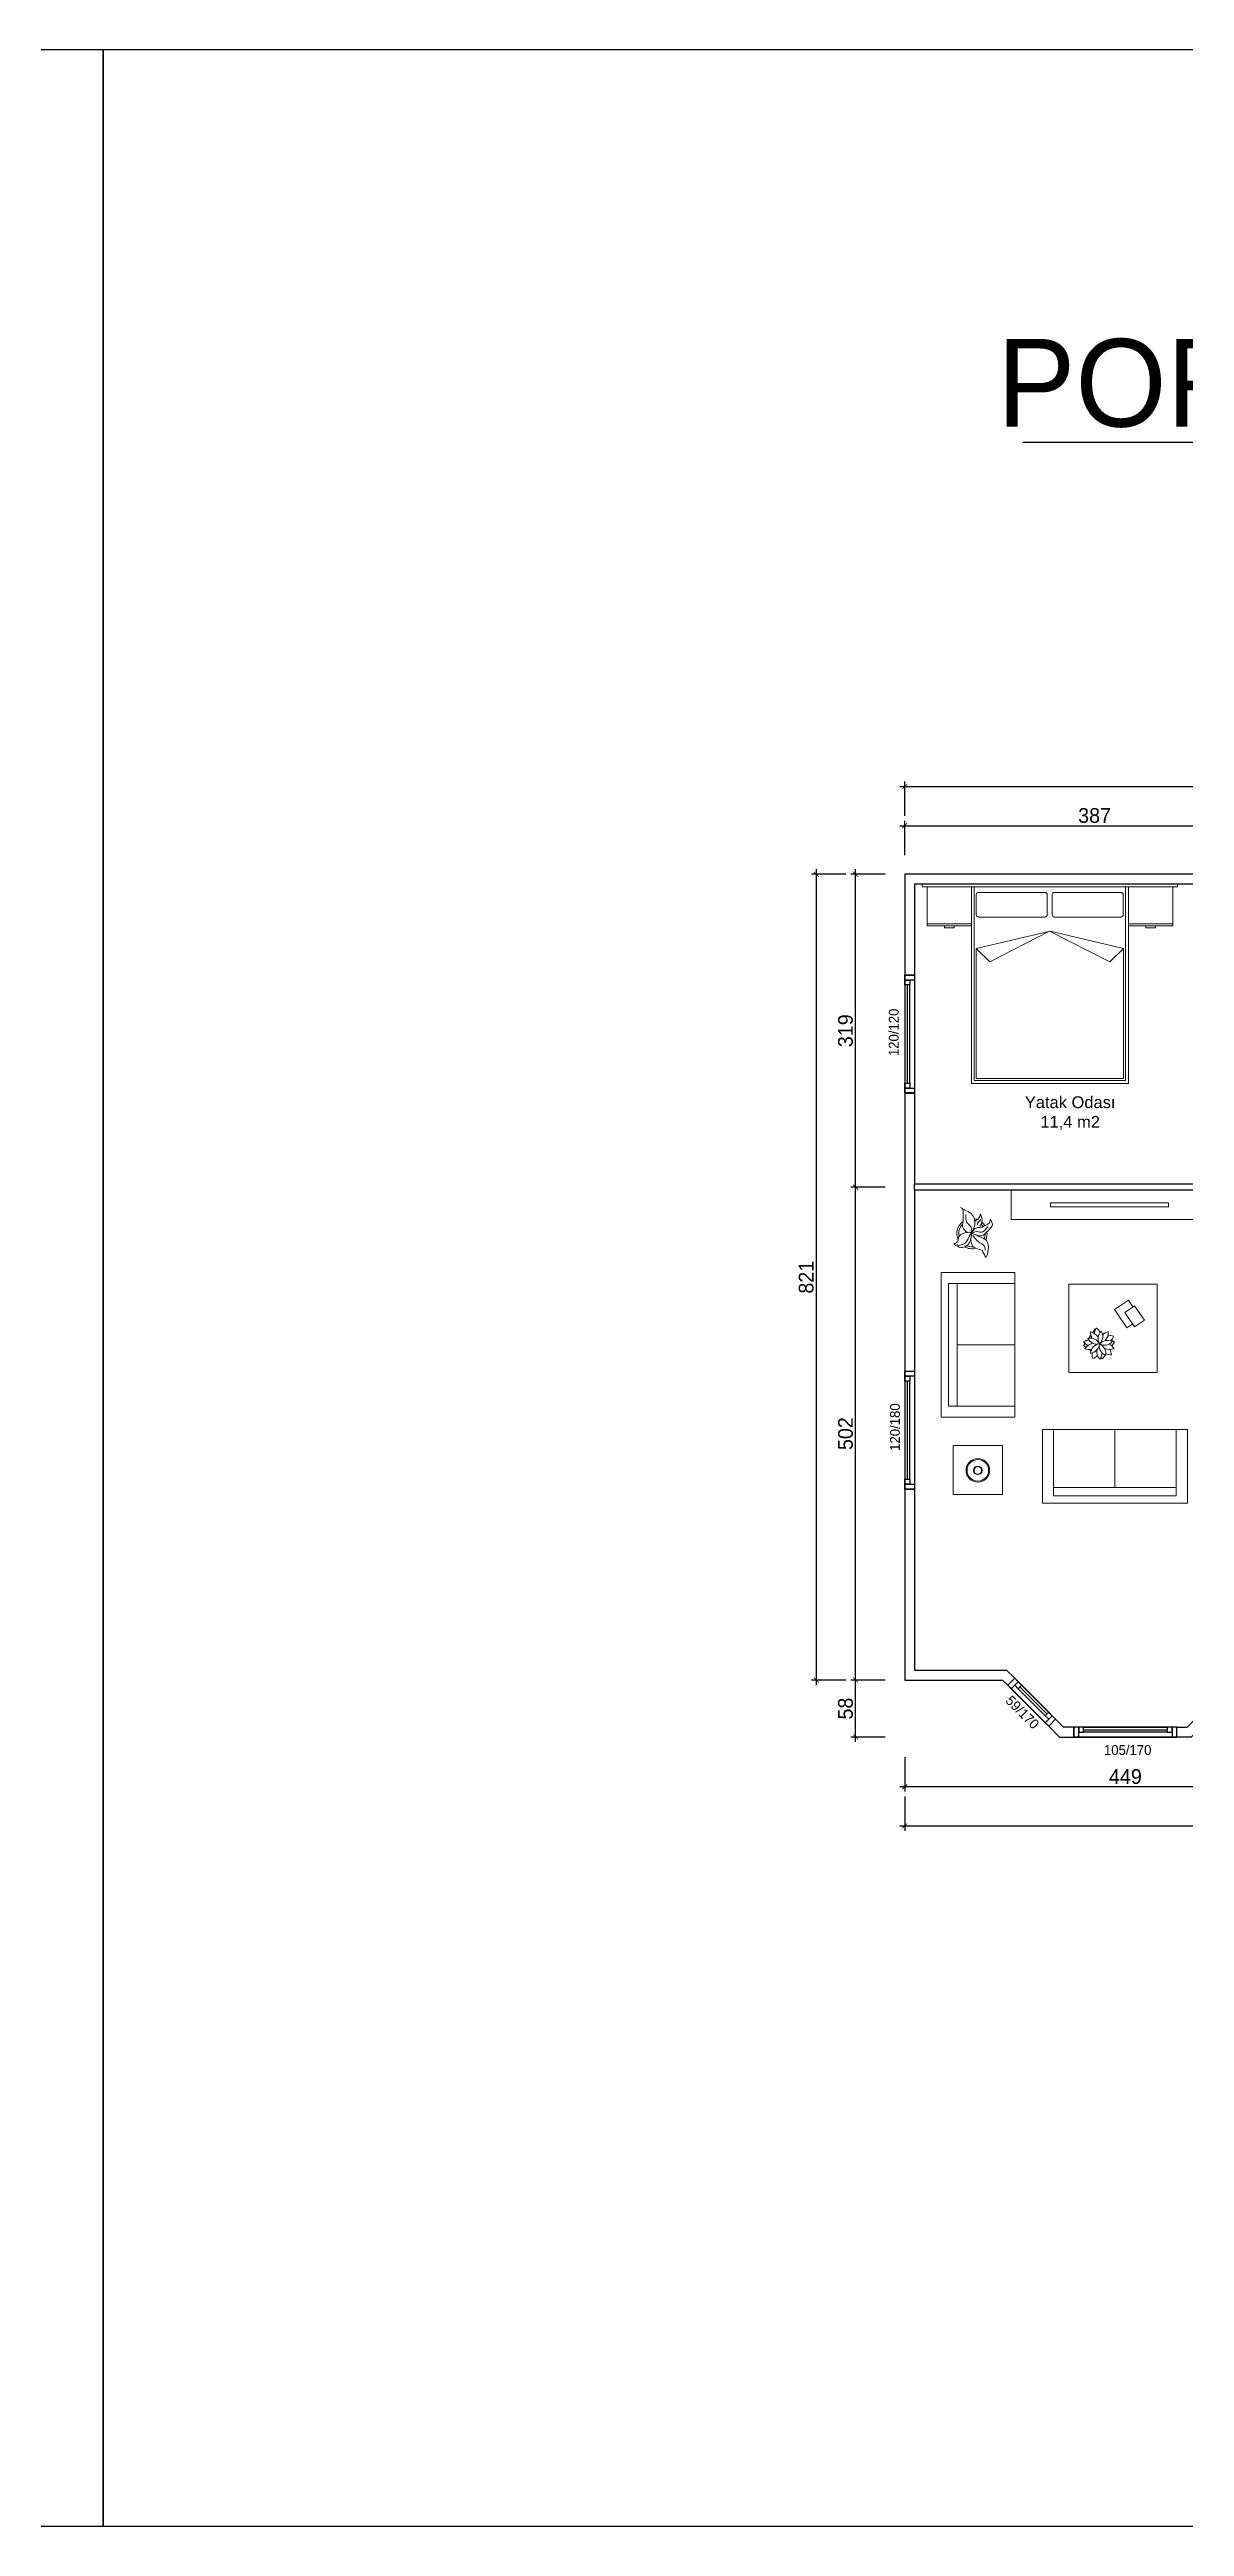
# Model space of a CAD drawing. Header units: inches. Extents: x 321 to 21697, y 7 to 6462.
# Drawn here: x 18970 to 20125, y 3113 to 5636 of the extents above; entities that cross this region are included whole.
import ezdxf

# ---------------------------------------------------------------- set-up
doc = ezdxf.new("R2010")
doc.units = ezdxf.units.IN
doc.header["$MEASUREMENT"] = 0
doc.layers.add('Pencere', color=141, linetype='Continuous')
doc.layers.add('tefris', color=8, linetype='Continuous', lineweight=5)
doc.layers.add('tefriş', color=8, linetype='Continuous', lineweight=0)
doc.styles.add('DIŞ ÖLÇÜ', font='FRAMDCN.TTF', dxfattribs={"height": 15})
doc.styles.get("Standard").update_dxf_attribs({"font": 'arial.ttf'})
doc.dimstyles.new('YAZI STİLİ', dxfattribs={"dimscale": 0.5, "dimtxt": 15, "dimasz": 10, "dimexe": 10, "dimexo": 10, "dimgap": 5, "dimtad": 1, "dimdec": 0, "dimtxsty": 'DIŞ ÖLÇÜ', "dimblk": 'ARCHTICK', "dimcen": 2.5, "dimdle": 10, "dimadec": 0, "dimazin": 0, "dimtfac": 1, "dimtdec": 0, "dimtix": 1, "dimtmove": 0, "dimatfit": 3, "dimldrblk": 'ARCHTICK', "dimfxl": 60, "dimfxlon": 1, "dimlwd": -1, "dimlwe": -1, "dimarcsym": 0})

# ---------------------------------------------------------------- blocks, each defined once
blk = doc.blocks.new('_ArchTick')
at = {"color": 0, "linetype": 'ByBlock', "const_width": 0.15}
blk.add_lwpolyline([(-0.5, -0.5), (0.5, 0.5)], dxfattribs=at)
blk = doc.blocks.new('*D522')
at = {"color": 0, "transparency": 16777216}
for p, q in [((19835.7, 4845.1), (20232.2, 4845.1)), ((19840.7, 4815.1), (19840.7, 4850.1)), ((20227.2, 4815.1), (20227.2, 4850.1))]:
    blk.add_line(p, q, dxfattribs=at)
at = {"layer": 'Defpoints', "color": 0, "transparency": 16777216}
for p in [(20227.2, 4845.1), (19840.7, 4795.7), (20227.2, 4785.7)]:
    blk.add_point(p, dxfattribs=at)
at = {"color": 0, "transparency": 16777216, "xscale": 5, "yscale": 5, "zscale": 5, "rotation": 180}
blk.add_blockref('_ArchTick', (19840.7, 4845.1), dxfattribs=at)
at = {"color": 0, "transparency": 16777216, "xscale": 5, "yscale": 5, "zscale": 5}
blk.add_blockref('_ArchTick', (20227.2, 4845.1), dxfattribs=at)
at = {"color": 0, "transparency": 16777216, "insert": (20033.9, 4855.4), "char_height": 15, "attachment_point": 5, "style": 'DIŞ ÖLÇÜ'}
blk.add_mtext('387', dxfattribs=at)
blk = doc.blocks.new('*D530')
at = {"color": 0, "transparency": 16777216}
for p, q in [((19840.7, 3896.4), (19840.7, 3861.4)), ((20289.9, 3896.4), (20289.9, 3861.4)), ((20294.9, 3866.4), (19835.7, 3866.4))]:
    blk.add_line(p, q, dxfattribs=at)
at = {"layer": 'Defpoints', "color": 0, "transparency": 16777216}
for p in [(19840.7, 3975), (20289.9, 3975), (19840.7, 3866.4)]:
    blk.add_point(p, dxfattribs=at)
at = {"color": 0, "transparency": 16777216, "xscale": 5, "yscale": 5, "zscale": 5, "rotation": 180}
blk.add_blockref('_ArchTick', (19840.7, 3866.4), dxfattribs=at)
at = {"color": 0, "transparency": 16777216, "xscale": 5, "yscale": 5, "zscale": 5}
blk.add_blockref('_ArchTick', (20289.9, 3866.4), dxfattribs=at)
at = {"color": 0, "transparency": 16777216, "insert": (20065.3, 3876.7), "char_height": 15, "attachment_point": 5, "style": 'DIŞ ÖLÇÜ'}
blk.add_mtext('449', dxfattribs=at)
blk = doc.blocks.new('*D531')
at = {"color": 0, "transparency": 16777216}
for p, q in [((19820.7, 3975), (19785.7, 3975)), ((19790.7, 3912), (19790.7, 3980)), ((19820.7, 3917), (19785.7, 3917))]:
    blk.add_line(p, q, dxfattribs=at)
at = {"layer": 'Defpoints', "color": 0, "transparency": 16777216}
for p in [(19790.7, 3975), (19940.3, 3975), (19998.3, 3917)]:
    blk.add_point(p, dxfattribs=at)
at = {"color": 0, "transparency": 16777216, "xscale": 5, "yscale": 5, "zscale": 5}
for p, rotation in [((19790.7, 3975), 90), ((19790.7, 3917), 270)]:
    blk.add_blockref('_ArchTick', p, dxfattribs=dict(at, rotation=rotation))
at = {"color": 0, "transparency": 16777216, "insert": (19780.4, 3946), "char_height": 15, "attachment_point": 5, "rotation": 90, "style": 'DIŞ ÖLÇÜ'}
blk.add_mtext('58', dxfattribs=at)
blk = doc.blocks.new('*D532')
at = {"color": 0, "transparency": 16777216}
for p, q in [((19820.7, 4477), (19785.7, 4477)), ((19790.7, 3970), (19790.7, 4482)), ((19820.7, 3975), (19785.7, 3975))]:
    blk.add_line(p, q, dxfattribs=at)
at = {"layer": 'Defpoints', "color": 0, "transparency": 16777216}
for p in [(19790.7, 4477), (19850.7, 4477), (19940.3, 3975)]:
    blk.add_point(p, dxfattribs=at)
at = {"color": 0, "transparency": 16777216, "xscale": 5, "yscale": 5, "zscale": 5}
for p, rotation in [((19790.7, 4477), 90), ((19790.7, 3975), 270)]:
    blk.add_blockref('_ArchTick', p, dxfattribs=dict(at, rotation=rotation))
at = {"color": 0, "transparency": 16777216, "insert": (19780.4, 4226), "char_height": 15, "attachment_point": 5, "rotation": 90, "style": 'DIŞ ÖLÇÜ'}
blk.add_mtext('502', dxfattribs=at)
blk = doc.blocks.new('*D533')
at = {"color": 0, "transparency": 16777216}
for p, q in [((19820.7, 4795.7), (19785.7, 4795.7)), ((19790.7, 4472), (19790.7, 4800.7)), ((19820.7, 4477), (19785.7, 4477))]:
    blk.add_line(p, q, dxfattribs=at)
at = {"layer": 'Defpoints', "color": 0, "transparency": 16777216}
for p in [(19790.7, 4795.7), (19840.7, 4795.7), (19850.7, 4477)]:
    blk.add_point(p, dxfattribs=at)
at = {"color": 0, "transparency": 16777216, "xscale": 5, "yscale": 5, "zscale": 5}
for p, rotation in [((19790.7, 4795.7), 90), ((19790.7, 4477), 270)]:
    blk.add_blockref('_ArchTick', p, dxfattribs=dict(at, rotation=rotation))
at = {"color": 0, "transparency": 16777216, "insert": (19780.4, 4636.3), "char_height": 15, "attachment_point": 5, "rotation": 90, "style": 'DIŞ ÖLÇÜ'}
blk.add_mtext('319', dxfattribs=at)
blk = doc.blocks.new('*D350')
at = {"color": 0, "transparency": 16777216}
for p, q in [((19835.7, 4885.1), (20806.9, 4885.1)), ((19840.7, 4855.1), (19840.7, 4890.1)), ((20801.9, 4855.1), (20801.9, 4890.1))]:
    blk.add_line(p, q, dxfattribs=at)
at = {"layer": 'Defpoints', "color": 0, "transparency": 16777216}
for p in [(20801.9, 4885.1), (19840.7, 4795.7), (20801.9, 4795.7)]:
    blk.add_point(p, dxfattribs=at)
at = {"color": 0, "transparency": 16777216, "xscale": 5, "yscale": 5, "zscale": 5, "rotation": 180}
blk.add_blockref('_ArchTick', (19840.7, 4885.1), dxfattribs=at)
at = {"color": 0, "transparency": 16777216, "xscale": 5, "yscale": 5, "zscale": 5}
blk.add_blockref('_ArchTick', (20801.9, 4885.1), dxfattribs=at)
at = {"color": 0, "transparency": 16777216, "insert": (20321.3, 4895.4), "char_height": 15, "attachment_point": 5, "style": 'DIŞ ÖLÇÜ'}
blk.add_mtext('961', dxfattribs=at)
blk = doc.blocks.new('*D352')
at = {"color": 0, "transparency": 16777216}
for p, q in [((19840.7, 3856.4), (19840.7, 3821.4)), ((20801.9, 3856.4), (20801.9, 3821.4)), ((20806.9, 3826.4), (19835.7, 3826.4))]:
    blk.add_line(p, q, dxfattribs=at)
at = {"layer": 'Defpoints', "color": 0, "transparency": 16777216}
for p in [(19840.7, 3975), (20801.9, 3975), (19840.7, 3826.4)]:
    blk.add_point(p, dxfattribs=at)
at = {"color": 0, "transparency": 16777216, "xscale": 5, "yscale": 5, "zscale": 5, "rotation": 180}
blk.add_blockref('_ArchTick', (19840.7, 3826.4), dxfattribs=at)
at = {"color": 0, "transparency": 16777216, "xscale": 5, "yscale": 5, "zscale": 5}
blk.add_blockref('_ArchTick', (20801.9, 3826.4), dxfattribs=at)
at = {"color": 0, "transparency": 16777216, "insert": (20321.3, 3836.7), "char_height": 15, "attachment_point": 5, "style": 'DIŞ ÖLÇÜ'}
blk.add_mtext('961', dxfattribs=at)
blk = doc.blocks.new('*D353')
at = {"color": 0, "transparency": 16777216}
for p, q in [((19780.7, 4795.7), (19745.7, 4795.7)), ((19750.7, 3970), (19750.7, 4800.7)), ((19780.7, 3975), (19745.7, 3975))]:
    blk.add_line(p, q, dxfattribs=at)
at = {"layer": 'Defpoints', "color": 0, "transparency": 16777216}
for p in [(19750.7, 4795.7), (19840.7, 4795.7), (19840.7, 3975)]:
    blk.add_point(p, dxfattribs=at)
at = {"color": 0, "transparency": 16777216, "xscale": 5, "yscale": 5, "zscale": 5}
for p, rotation in [((19750.7, 4795.7), 90), ((19750.7, 3975), 270)]:
    blk.add_blockref('_ArchTick', p, dxfattribs=dict(at, rotation=rotation))
at = {"color": 0, "transparency": 16777216, "insert": (19740.4, 4385.3), "char_height": 15, "attachment_point": 5, "rotation": 90, "style": 'DIŞ ÖLÇÜ'}
blk.add_mtext('821', dxfattribs=at)
blk = doc.blocks.new('dffsfesf')
at = {"layer": 'tefris'}
for p, q in [((8402.4, 1317.4), (8402.4, 1296.9)), ((8472.4, 1319.6), (8404.7, 1319.6)), ((8474.7, 1296.9), (8474.7, 1317.4)), ((8479.7, 1317.4), (8479.7, 1296.9)), ((8549.7, 1319.6), (8482, 1319.6)), ((8552, 1296.9), (8552, 1317.4)), ((8404.7, 1294.6), (8472.4, 1294.6)), ((8482, 1294.6), (8549.7, 1294.6)), ((8374.9, 1283.7), (8379.9, 1283.7)), ((8477.6, 1280.3), (8402.4, 1262.7)), ((8416.3, 1248.8), (8402.4, 1262.7)), ((8402.4, 1262.7), (8402.4, 1130.2)), ((8477.1, 1280.2), (8416.3, 1248.8)), ((8538.5, 1248.8), (8477.1, 1280.2)), ((8552.4, 1262.7), (8477.6, 1280.3)), ((8552.4, 1262.7), (8538.5, 1248.8)), ((8552.4, 1130.2), (8552.4, 1262.7)), ((8579.9, 1283.7), (8584.9, 1283.7)), ((8402.4, 1130.2), (8552.4, 1130.2))]:
    blk.add_line(p, q, dxfattribs=at)
for points in [[(8347.4, 1325.2), (8607.4, 1325.2), (8607.4, 1328.2), (8347.4, 1328.2)], [(8397.4, 1125.2), (8557.4, 1125.2), (8557.4, 1325.2), (8397.4, 1325.2)]]:
    blk.add_lwpolyline(points, close=True, dxfattribs=at)
for points in [[(8352.4, 1325.2), (8397.4, 1325.2), (8397.4, 1287.7), (8352.4, 1287.7), (8352.4, 1325.2)], [(8397.4, 1325.2), (8397.4, 1125.2), (8557.4, 1125.2), (8557.4, 1325.2)], [(8400.4, 1325.2), (8400.4, 1128.2), (8554.4, 1128.2), (8554.4, 1325.2)], [(8557.4, 1325.2), (8602.4, 1325.2), (8602.4, 1287.7), (8557.4, 1287.7), (8557.4, 1325.2)], [(8397.4, 1287.7), (8397.4, 1285.7), (8352.4, 1285.7), (8352.4, 1287.7)], [(8602.4, 1287.7), (8602.4, 1285.7), (8557.4, 1285.7), (8557.4, 1287.7)], [(8374.9, 1283.7), (8369.9, 1283.7), (8369.9, 1285.7)], [(8379.9, 1283.7), (8379.9, 1285.7)], [(8579.9, 1283.7), (8574.9, 1283.7), (8574.9, 1285.7)], [(8584.9, 1283.7), (8584.9, 1285.7)]]:
    blk.add_lwpolyline(points, dxfattribs=at)
for centre, start, end in [((8404.7, 1317.4), 90, 180), ((8472.4, 1317.4), 0, 90), ((8482, 1317.4), 90, 180), ((8549.7, 1317.4), 0, 90), ((8404.7, 1296.9), 180, 270), ((8472.4, 1296.9), 270, 0), ((8482, 1296.9), 180, 270), ((8549.7, 1296.9), 270, 0)]:
    blk.add_arc(centre, 2.27, start, end, dxfattribs=at)
blk = doc.blocks.new('saksı masa')
at = {"lineweight": 0, "elevation": 51}
for points in [[(42694.8, -80314.2), (42694.8, -80310.9), (42697.5, -80310.9)], [(42694.8, -80321.8), (42694.8, -80321.2)], [(42696.5, -80325.8), (42694.8, -80325.8), (42694.8, -80322.4)], [(42704.7, -80310.9), (42705.4, -80310.9)], [(42707.5, -80310.9), (42707.7, -80310.9)], [(42711.4, -80310.9), (42711.8, -80310.9), (42711.8, -80314.1)], [(42711.8, -80316.5), (42711.8, -80319.2)], [(42711.8, -80319.9), (42711.8, -80320.9)], [(42706.8, -80325.8), (42705.2, -80325.8)], [(42711.8, -80323.9), (42711.8, -80325.8), (42709.5, -80325.8)]]:
    blk.add_lwpolyline(points, dxfattribs=at)
at = {"linetype": 'ByBlock', "lineweight": 0}
for centre, radius, start, end in [((42700.1, -80327.2, 51), 11.6, 118.6486, 139.7895), ((42695.6, -80314, 51), 7.21, 232.7524, 266.4914), ((42695.4, -80323.5, 51), 9.31, 78.5069, 108.8699), ((42699.7, -80310.2, 51), 8.58, 211.3987, 260.8676), ((42701.5, -80325.9, 51), 7.91, 79.4841, 153.2239), ((42696.3, -80315.3, 51), 7.29, 255.7527, 336.9553), ((42703.6, -80310.8, 51), 7.29, 183.7527, 264.9553), ((42695.1, -80319.1, 51), 7.91, 7.4841, 81.2239), ((42705.7, -80327, 51), 9.31, 150.5068, 180.8699), ((42694.4, -80318.8, 51), 8.58, 283.3987, 332.8676), ((42704.6, -80309.9, 51), 7.21, 160.7524, 194.4914), ((42693.4, -80318.2, 51), 11.6, 46.6486, 67.7895), ((42709.5, -80312.5, 51), 8.58, 139.3987, 188.8676), ((42709.9, -80321.9, 51), 7.91, 151.4841, 225.2239), ((42710.1, -80316.5, 51), 7.29, 111.7527, 192.9553), ((42695.5, -80312.5, 51), 9.31, 6.5068, 36.8699), ((42699.6, -80311, 51), 7.91, 295.4841, 9.2239), ((42706.7, -80324.4, 51), 7.29, 39.7527, 120.9553), ((42708.7, -80312.7, 51), 7.91, 223.4841, 297.2239), ((42698.2, -80323.6, 51), 7.29, 327.7527, 48.9553), ((42710.3, -80322.6, 51), 8.58, 67.3987, 116.8676), ((42701, -80326.5, 51), 8.58, 355.3987, 44.8676), ((42711.3, -80317.1, 51), 7.21, 88.7524, 122.4914), ((42706, -80309.3, 51), 9.31, 294.5068, 324.8699), ((42700, -80309, 51), 11.6, 334.6486, 355.7895), ((42706.5, -80325.7, 51), 7.21, 16.7524, 50.4914), ((42710.7, -80323.7, 51), 11.6, 190.6486, 211.7895), ((42696.8, -80323.8, 51), 7.21, 304.7524, 338.4914), ((42712.3, -80318.3, 51), 9.31, 222.5069, 252.8699), ((42710.7, -80312.4, 51), 11.6, 262.6486, 283.7895)]:
    blk.add_arc(centre, radius, start, end, dxfattribs=at)
blk = doc.blocks.new('b drfgvsfa')
at = {"layer": 'tefris', "lineweight": 0}
for p, q in [((8383.6, 907.7), (8385, 908.5)), ((8385, 908.5), (8386.5, 909.3)), ((8386.5, 909.3), (8387.9, 909.9)), ((8387.9, 909.9), (8389.2, 910.7)), ((8389.2, 910.7), (8390.7, 912.1)), ((8390.7, 912.1), (8391.5, 914)), ((8391.5, 914), (8391.7, 915.6)), ((8393.3, 908.4), (8392.1, 907.1)), ((8393.7, 910), (8393.3, 908.4)), ((8393.6, 911.5), (8393.7, 910)), ((8372.7, 901.6), (8373.5, 903.3)), ((8373.2, 901.2), (8372.7, 901.4)), ((8379.9, 898.7), (8373.2, 901.2)), ((8373.5, 903.3), (8374.7, 904.8)), ((8374.7, 904.8), (8375.9, 906.1)), ((8375.9, 906.1), (8377.3, 906.7)), ((8377.3, 906.7), (8379, 907.1)), ((8379, 907.1), (8380.7, 907.2)), ((8381.4, 898.6), (8379.9, 898.7)), ((8380.7, 907.2), (8382.1, 907.6)), ((8384.5, 899.3), (8381.4, 898.6)), ((8382.1, 907.6), (8383.6, 907.7)), ((8386, 900.6), (8384.5, 899.3)), ((8388.4, 903.2), (8386, 900.6)), ((8389.7, 904.3), (8388.4, 903.2)), ((8390.9, 905.6), (8389.7, 904.3)), ((8392.1, 907.1), (8390.9, 905.6))]:
    blk.add_line(p, q, dxfattribs=at)
at = {"layer": 'tefris'}
blk.add_line((8393.6, 911.5), (8391.7, 915.6), dxfattribs=at)
for points in [[(8612.9, 945.2), (8612.9, 915.2), (8412.9, 915.2), (8412.9, 945.2), (8592.9, 945.2)], [(8353.9, 635.2), (8353.9, 685.2), (8403.9, 685.2), (8403.9, 635.2), (8353.9, 635.2)]]:
    blk.add_lwpolyline(points, dxfattribs=at)
at = {"layer": 'tefris', "lineweight": 0}
for points in [[(8370, 902.2), (8368.4, 902.6), (8366.7, 903.2), (8365.4, 904.7), (8364.3, 906), (8363.5, 907.3), (8363.2, 908.7), (8363.5, 911.8), (8363.9, 913.4), (8363.8, 914.9), (8364.1, 916.5), (8364, 919.5), (8364.1, 921.1), (8363.9, 924.1), (8363.6, 925.5), (8362.5, 926.8), (8361.1, 927.5)], [(8365.2, 925.1), (8363.5, 926), (8363.2, 926.2)], [(8372.7, 901.4), (8373.1, 903), (8374.8, 906.4), (8375.6, 908.3), (8375.8, 909.9), (8375.7, 911.4), (8375.8, 912.9), (8375.5, 914.4), (8375.4, 915.9), (8374.3, 918.6), (8373.2, 919.9), (8372.4, 921.2), (8368.9, 923.4), (8367.2, 924.1), (8365.5, 924.9), (8365.2, 925.1)], [(8372.1, 901.7), (8372, 903.2), (8372.3, 906.3), (8372, 907.7), (8370.9, 909), (8369.6, 910.2), (8367.5, 912.8), (8367, 914.2), (8366.6, 915.6), (8366.8, 917.2), (8366.6, 920.1), (8366.5, 920.6)], [(8373.4, 901.8), (8376.1, 902.9), (8377.6, 903), (8379.4, 902.9), (8381, 902.5), (8382.6, 902.4), (8384, 902.7), (8385.3, 903.7), (8386.5, 905), (8387.7, 906.6), (8388.9, 907.9), (8389, 908.4)], [(8380.9, 908.5), (8382.1, 909.8), (8382.7, 911.7), (8383.1, 913.3), (8383.2, 914.9), (8383.1, 916.4), (8382.7, 918.1), (8382.2, 919.4), (8381.1, 920.7), (8381.2, 919.2), (8380.3, 917.5), (8379.2, 915.7), (8377.9, 914.9), (8376.5, 914.3), (8376.3, 914.3)], [(8378.5, 910), (8378.7, 911.6), (8379.9, 912.9), (8381.1, 914.4), (8381.7, 915.8)], [(8354.5, 890.3), (8355.8, 891.4), (8357.2, 892), (8358.5, 892.8), (8358.9, 894.4), (8359.2, 897.5), (8360.4, 899), (8361.6, 900.1), (8365.8, 901.8), (8368.8, 902), (8370.2, 902.3), (8372.1, 901.7), (8372.9, 901.4)], [(8372.5, 901.3), (8372.4, 899.5), (8371.9, 894.9), (8370.2, 891.4), (8369, 889.9), (8367.8, 888.9), (8366.4, 888), (8364.8, 887.4), (8363.4, 886.8), (8361.6, 886.9), (8360, 887.3), (8358.3, 888.2), (8356.4, 889), (8354.8, 890.2), (8354.5, 890.3)], [(8372.2, 901.5), (8371.1, 899.7), (8369.9, 898.2), (8368.6, 894.9), (8367.5, 893.1), (8366.4, 891.6), (8365.1, 890.5), (8363.7, 889.9), (8359.4, 888.9), (8357.7, 889.6), (8357.7, 889.8)], [(8387.2, 876.7), (8386.1, 878.2), (8385.6, 879.6), (8383.9, 882.2), (8383.6, 883.7), (8381.9, 884.5), (8380.3, 884.9), (8375.3, 886.8), (8373.8, 888), (8373.2, 889.3), (8372.6, 891), (8372, 892.4), (8371.9, 893.8), (8371.8, 895.6), (8371.8, 896.6)], [(8373.7, 899.3), (8374.8, 897.8), (8377.9, 894), (8379.2, 892.8), (8381, 891.7), (8382.7, 890.8), (8384.3, 889.6), (8385.3, 888.4), (8385.9, 887), (8386.5, 885.3), (8386.5, 884.3)], [(8377.7, 899.5), (8379.2, 898.3), (8384.2, 896.4), (8386, 895.3), (8387.6, 893.9), (8388.9, 891.2), (8389.8, 887.6), (8389.5, 884.5), (8389.1, 882.9), (8388.9, 881.4), (8388.2, 878.2), (8387.2, 876.9)], [(8536.6, 809), (8530.7, 805), (8518.1, 823.6), (8532.1, 833.1), (8536.7, 826.3)]]:
    blk.add_lwpolyline(points, dxfattribs=at)
at = {"layer": 'tefris'}
for points in [[(8452.9, 932.2), (8572.9, 932.2), (8572.9, 928.2), (8452.9, 928.2)], [(8471.4, 849.4), (8471.4, 759.4), (8561.4, 759.4), (8561.4, 849.4)]]:
    blk.add_lwpolyline(points, close=True, dxfattribs=at)
at = {"layer": 'tefris', "lineweight": 0}
blk.add_lwpolyline([(8528.6, 820.8), (8538.5, 827.5), (8548.4, 812.9), (8538.5, 806.2)], close=True, dxfattribs=at)
at = {"layer": 'tefris'}
for radius in [12, 11, 4.35, 3.85]:
    blk.add_circle((8378.9, 659.9), radius, dxfattribs=at)
at = {"layer": 'tefris', "lineweight": 0}
for radius, start, end in [(15.4, 125.8886, 205.1056), (13.4, 135.6623, 191.9274), (15.4, 68.1512, 81.2839), (13.4, 70.3704, 78.5204), (13.4, 32.4073, 45.2066), (15.4, 31.5254, 49.4424), (15.4, 240.4936, 285.4843), (13.4, 246.6599, 275.1977), (13.4, 336.9639, 359.5119), (15.4, 334.9878, 7.2144)]:
    blk.add_arc((8372.9, 901), radius, start, end, dxfattribs=at)
at = {"layer": 'tefriş'}
for p, q in [((8416.4, 861.5), (8341.4, 861.5)), ((8341.4, 861.5), (8341.4, 714)), ((8416.4, 725.2), (8416.4, 861.5)), ((8618.4, 726.5), (8618.4, 862.7)), ((8618.4, 862.7), (8693.4, 862.7)), ((8693.4, 862.7), (8693.4, 715.2)), ((8348.9, 850.2), (8348.9, 725.2)), ((8416.4, 850.2), (8348.9, 850.2)), ((8357.7, 850.2), (8357.7, 725.2)), ((8618.4, 851.5), (8685.9, 851.5)), ((8677.2, 851.5), (8677.2, 726.5)), ((8685.9, 851.5), (8685.9, 726.5)), ((8357.7, 787.7), (8416.4, 787.7)), ((8677.2, 789), (8618.4, 789)), ((8341.4, 714), (8416.4, 714)), ((8348.9, 725.2), (8416.4, 725.2)), ((8357.7, 725.2), (8416.4, 725.2)), ((8416.4, 714), (8416.4, 725.2)), ((8677.2, 726.5), (8618.4, 726.5)), ((8618.4, 715.2), (8618.4, 726.5)), ((8685.9, 726.5), (8618.4, 726.5)), ((8693.4, 715.2), (8618.4, 715.2)), ((8444.7, 626.4), (8444.7, 701.4)), ((8444.7, 701.4), (8455.9, 701.4)), ((8455.9, 642.6), (8455.9, 701.4)), ((8455.9, 701.4), (8592.2, 701.4)), ((8455.9, 633.9), (8455.9, 701.4)), ((8518.4, 642.6), (8518.4, 701.4)), ((8580.9, 701.4), (8580.9, 633.9)), ((8592.2, 701.4), (8592.2, 626.4)), ((8580.9, 642.6), (8455.9, 642.6)), ((8580.9, 633.9), (8455.9, 633.9)), ((8592.2, 626.4), (8444.7, 626.4))]:
    blk.add_line(p, q, dxfattribs=at)
at = {"layer": 'tefris', "lineweight": 0, "xscale": -1.394326166361019, "yscale": 1.394326166361019, "zscale": 1.394326166361019, "rotation": 324.9279752935788}
blk.add_blockref('saksı masa', (121583.5, 58231.3, -71.2), dxfattribs=at)
blk = doc.blocks.new('ty2jty12hntgh2')
at = {"layer": 'Pencere'}
for p, q in [((7806.7, 5115.6), (7806.7, 5225.6)), ((7811.7, 5220.6), (7811.7, 5120.6)), ((7814.2, 5120.6), (7814.2, 5220.6)), ((7816.7, 5120.6), (7816.7, 5220.6))]:
    blk.add_line(p, q, dxfattribs=at)
for points in [[(7806.7, 5225.6), (7806.7, 5230.6), (7816.7, 5230.6), (7816.7, 5225.6), (7806.7, 5225.6)], [(7816.7, 5220.6), (7811.7, 5220.6), (7811.7, 5225.6), (7816.7, 5225.6), (7816.7, 5220.6)], [(7816.7, 5115.6), (7811.7, 5115.6), (7811.7, 5120.6), (7816.7, 5120.6), (7816.7, 5115.6)], [(7806.7, 5110.6), (7806.7, 5115.6), (7816.7, 5115.6), (7816.7, 5110.6), (7806.7, 5110.6)]]:
    blk.add_lwpolyline(points, dxfattribs=at)

msp = doc.modelspace()

# ---------------------------------------------------------------- linework, layer by layer
for p, q in [((20710.8, 5235.5), (19960.6, 5235.5)), ((19850.7, 4692.8), (19840.7, 4692.8)), ((19840.7, 4572.8), (19850.7, 4572.8)), ((19850.7, 4474), (19850.7, 4480)), ((19840.7, 4289.5), (19850.7, 4289.5)), ((19840.7, 4169.5), (19850.7, 4169.5)), ((19945.5, 3969.7), (19940.3, 3975)), ((19944.4, 3985), (19952.6, 3976.8)), ((19952.6, 3976.8), (19945.5, 3969.7)), ((19987.2, 3928), (19945.5, 3969.7)), ((19952.6, 3976.8), (19994.3, 3935.1)), ((20117.8, 3927), (20012.8, 3927)), ((20117.8, 3917), (20012.8, 3917))]:
    msp.add_line(p, q)
for points in [[(16352.7, 5635.5), (19024.6, 5635.5), (19024.6, 3113.1), (16352.7, 3113.1)], [(19024.6, 5635.5), (21696.6, 5635.5), (21696.6, 3113.1), (19024.6, 3113.1)], [(20012.8, 3917), (20012.8, 3927), (20002.4, 3927), (19994.3, 3935.1), (19987.2, 3928), (19998.3, 3917)], [(20117.8, 3917), (20117.8, 3927), (20128.1, 3927), (20136.3, 3935.1), (20143.4, 3928), (20132.3, 3917)]]:
    msp.add_lwpolyline(points, close=True)
for points in [[(20409.9, 4158.2), (20801.9, 4158.2), (20801.9, 4477), (20801.9, 4795.7), (20478.2, 4795.7), (20227.2, 4795.7), (19840.7, 4795.7), (19840.7, 4477), (19840.7, 3975), (19940.3, 3975)], [(20224.2, 4785.7), (19850.7, 4785.7), (19850.7, 4480)], [(20224.2, 4480), (19850.7, 4480)], [(19850.7, 4474), (19850.7, 3985), (19944.4, 3985)], [(20230.2, 4474), (19850.7, 4474)]]:
    msp.add_lwpolyline(points)
at = {"layer": 'Pencere'}
for p, q in [((19983.7, 3931.6), (19949, 3966.2)), ((19956.1, 3966.2), (19983.7, 3938.6)), ((19985.5, 3940.4), (19957.9, 3968)), ((19987.2, 3942.2), (19959.6, 3969.7)), ((20017.8, 3917), (20112.8, 3917)), ((20022.8, 3927), (20107.8, 3927)), ((20022.8, 3924.5), (20107.8, 3924.5)), ((20107.8, 3922), (20022.8, 3922))]:
    msp.add_line(p, q, dxfattribs=at)
for points in [[(19949, 3966.2), (19945.5, 3969.7), (19952.6, 3976.8), (19956.1, 3973.3), (19949, 3966.2)], [(19959.6, 3969.7), (19956.1, 3966.2), (19952.6, 3969.7), (19956.1, 3973.3), (19959.6, 3969.7)], [(19990.8, 3938.6), (19987.2, 3935.1), (19983.7, 3938.6), (19987.2, 3942.2), (19990.8, 3938.6)], [(19987.2, 3928), (19983.7, 3931.6), (19990.8, 3938.6), (19994.3, 3935.1), (19987.2, 3928)], [(20012.8, 3917), (20017.8, 3917), (20017.8, 3927), (20012.8, 3927), (20012.8, 3917)], [(20017.8, 3927), (20017.8, 3922), (20022.8, 3922), (20022.8, 3927), (20017.8, 3927)], [(20107.8, 3927), (20107.8, 3922), (20112.8, 3922), (20112.8, 3927), (20107.8, 3927)], [(20112.8, 3917), (20117.8, 3917), (20117.8, 3927), (20112.8, 3927), (20112.8, 3917)]]:
    msp.add_lwpolyline(points, dxfattribs=at)

# ---------------------------------------------------------------- block references
for name, p in [('dffsfesf', (11511.1, 3457.5)), ('b drfgvsfa', (11536.2, 3528.7))]:
    msp.add_blockref(name, p)
at = {"rotation": 180}
for p in [(27657.4, 9803.5), (27657.4, 9400.1)]:
    msp.add_blockref('ty2jty12hntgh2', p, dxfattribs=at)

# ---------------------------------------------------------------- texts
at = {"color": 1, "insert": (18720.5, 5340.8), "char_height": 89.289, "attachment_point": 1}
msp.add_mtext_dynamic_manual_height_columns('\\pxqc;{\\fFranklin Gothic Medium Cond|b0|i0|c162|p34;PORT - P8201}', width=3211.538, gutter_width=18.6, heights=[687.6], dxfattribs=at)
at = {"char_height": 10}
for s, insert, attachment_point, rotation in [('\\pxqc;{\\fFranklin Gothic Medium Cond|b0|i0|c162|p34;120/12\\fFranklin Gothic Medium Cond|b0|i0|c0|p34;0}', (19834.6, 4607.5), 7, 90), ('\\pxqc;{\\fFranklin Gothic Medium Cond|b0|i0|c162|p34;120/18\\fFranklin Gothic Medium Cond|b0|i0|c0|p34;0}', (19825.7, 4205.5), 1, 90), ('{\\fFranklin Gothic Medium Cond|b0|i0|c162|p34;59\\fFranklin Gothic Medium Cond|b0|i0|c0|p34;/1\\fFranklin Gothic Medium Cond|b0|i0|c162|p34;7\\fFranklin Gothic Medium Cond|b0|i0|c0|p34;0}', (19978.5, 3931.3), 3, 315)]:
    msp.add_mtext_dynamic_manual_height_columns(s, width=54.288, gutter_width=12.5, heights=[0], dxfattribs=dict(at, insert=insert, attachment_point=attachment_point, rotation=rotation))
at = {"attachment_point": 3}
for s, width, insert, char_height in [('\\pxqc;Yatak Odası\\P11,4 m2', 160.844, (20089.5, 4569.5), 12), ('{\\fFranklin Gothic Medium Cond|b0|i0|c162|p34;105\\fFranklin Gothic Medium Cond|b0|i0|c0|p34;/1\\fFranklin Gothic Medium Cond|b0|i0|c162|p34;7\\fFranklin Gothic Medium Cond|b0|i0|c0|p34;0}', 54.288, (20091.8, 3908.8), 10)]:
    msp.add_mtext_dynamic_manual_height_columns(s, width=width, gutter_width=12.5, heights=[0], dxfattribs=dict(at, insert=insert, char_height=char_height))

# ---------------------------------------------------------------- dimensions: what is measured, and where the dimension line sits
for base, p1, p2, picture, middle in [((20801.9, 4885.1), (19840.7, 4795.7), (20801.9, 4795.7), '*D350', (20321.3, 4895.4)), ((20227.1643945, 4845.1323428), (19840.6643945, 4795.7025746), (20227.1643945, 4785.7025746), '*D522', (20033.9143945, 4855.4070681)), ((19840.7, 3826.4), (20801.9, 3975), (19840.7, 3975), '*D352', (20321.3, 3836.7))]:
    dim = msp.add_linear_dim(base=base, p1=p1, p2=p2, dimstyle='YAZI STİLİ')
    dim.commit()
    dim.dimension.update_dxf_attribs({"geometry": picture, "text_midpoint": middle})
for base, p1, p2, picture, middle in [((19750.7, 4795.7), (19840.7, 3975), (19840.7, 4795.7), '*D353', (19740.4, 4385.3)), ((19790.7, 3975), (19998.3, 3917), (19940.3, 3975), '*D531', (19780.4, 3946))]:
    dim = msp.add_linear_dim(base=base, p1=p1, p2=p2, angle=90, dimstyle='YAZI STİLİ')
    dim.commit()
    dim.dimension.update_dxf_attribs({"geometry": picture, "text_midpoint": middle})
for base, p1, p2, picture, middle in [((19790.7, 4795.7), (19850.7, 4477), (19840.7, 4795.7), '*D533', (19780.4, 4636.3)), ((19790.7, 4477), (19940.3, 3975), (19850.7, 4477), '*D532', (19780.4, 4226))]:
    dim = msp.add_linear_dim(base=base, p1=p1, p2=p2, angle=90, dimstyle='YAZI STİLİ', override={"dimtmove": 1})
    dim.commit()
    dim.dimension.update_dxf_attribs({"geometry": picture, "text_midpoint": middle})
dim = msp.add_linear_dim(base=(19840.7, 3866.4), p1=(20289.9, 3975), p2=(19840.7, 3975), dimstyle='YAZI STİLİ', override={"dimtmove": 1})
dim.commit()
dim.dimension.update_dxf_attribs({"geometry": '*D530', "text_midpoint": (20065.3, 3876.7)})

doc.saveas('drawing.dxf')
